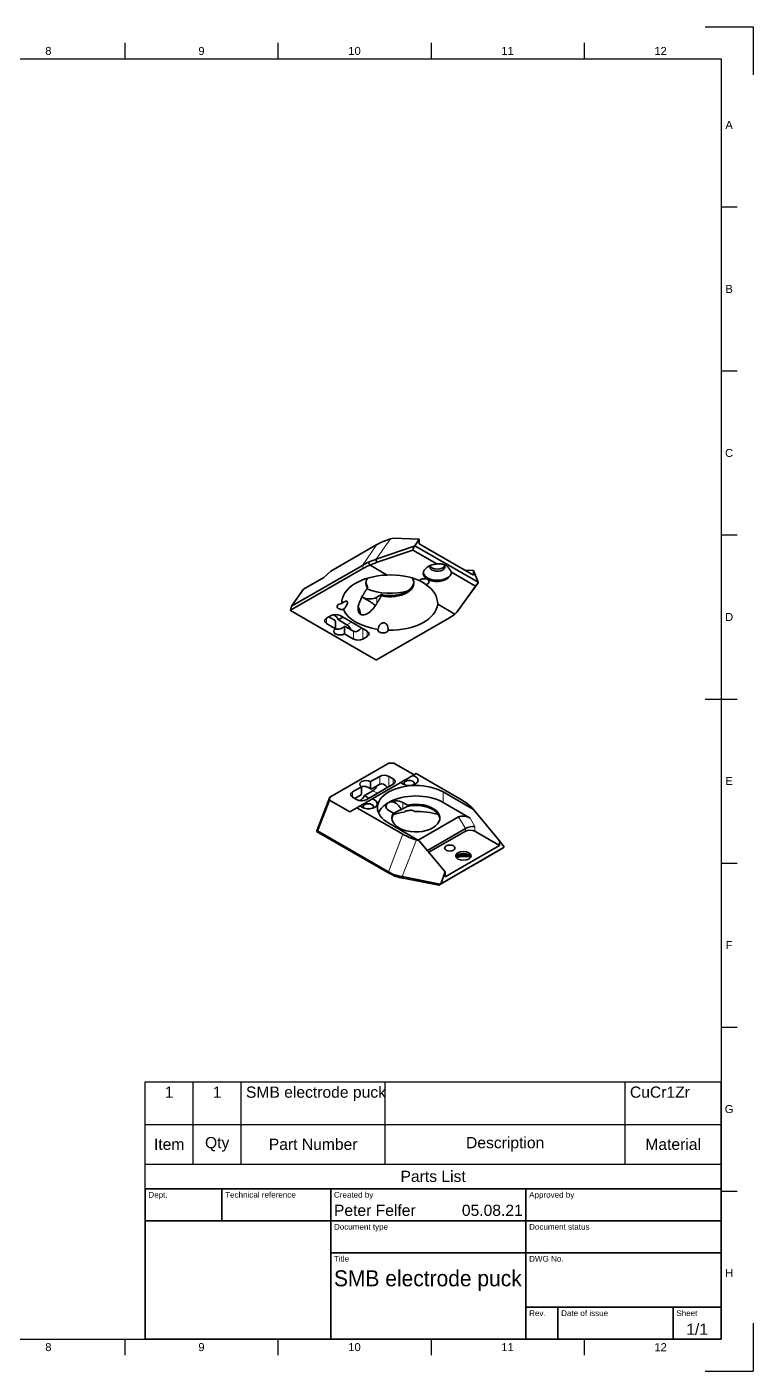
# Model space of a CAD drawing. Header units: millimetres. Extents: x 0 to 594, y 0 to 420.
# Drawn here: x 367 to 594, y 0 to 420 of the extents above; entities that cross this region are included whole.
import ezdxf
from ezdxf.enums import TextEntityAlignment as Align

# ---------------------------------------------------------------- set-up
doc = ezdxf.new("R2010")
doc.units = ezdxf.units.MM
doc.header["$LTSCALE"] = 0.75
for name, color, linetype, lineweight in [('Border', 7, 'Continuous', 25), ('Parts Lists', 7, 'Continuous', 18), ('TitleBlock', 7, 'Continuous', 35), ('Visible', 7, 'Continuous', 35), ('Visible Narrow', 7, 'Continuous', 18)]:
    doc.layers.add(name, color=color, linetype=linetype, lineweight=lineweight)
doc.styles.add('FusionTitle', font='arial.ttf')
doc.styles.get("Standard").update_dxf_attribs({"font": 'arial.ttf'})

# ---------------------------------------------------------------- blocks, each defined once
blk = doc.blocks.new('ISO_TITLEBLOCK')
at = {"layer": 'TitleBlock'}
for p, q in [((0, 47), (-180, 47)), ((-180, 47), (-180, 0)), ((-156, 37), (-156, 47)), ((-122, 0), (-122, 47)), ((-61, 0), (-61, 47)), ((0, 0), (0, 47)), ((-180, 37), (0, 37)), ((-122, 27), (0, 27)), ((-61, 10), (0, 10)), ((-51, 0), (-51, 10)), ((-15, 0), (-15, 10)), ((-180, 0), (0, 0))]:
    blk.add_line(p, q, dxfattribs=at)
at = {"layer": 'TitleBlock', "style": 'FusionTitle'}
for s, p in [('Dept.', (-179, 46)), ('Technical reference', (-155, 46)), ('Created by', (-121, 46)), ('Approved by', (-60, 46)), ('Document type', (-121, 36)), ('Document status', (-60, 36)), ('Title', (-121, 26)), ('DWG No.', (-60, 26)), ('Rev.', (-60, 9)), ('Date of issue', (-50, 9)), ('Sheet', (-14, 9))]:
    blk.add_text(s, height=1.8, dxfattribs=at).set_placement(p, align=Align.TOP_LEFT)
for tag, height, p in [('DEPT', 3.5, (-179, 42)), ('TECHNICAL_REFERENCE', 3.5, (-155, 42)), ('CREATED_BY', 3.5, (-121, 42)), ('APPROVED_BY', 3.5, (-60, 42)), ('DOCUMENT_TYPE', 3.5, (-121, 32)), ('DOCUMENT_STATUS', 3.5, (-60, 32)), ('TITLE_1', 5, (-121, 21.5)), ('TITLE_2', 5, (-121, 14)), ('TITLE_3', 5, (-121, 6.5)), ('DATE_OF_ISSUE', 3.5, (-50, 5))]:
    blk.add_attdef(tag, text='', height=height, dxfattribs=at).set_placement(p, align=Align.TOP_LEFT)
for tag, p in [('CREATED_DATE', (-62, 42)), ('APPROVED_DATE', (-0.99, 42))]:
    blk.add_attdef(tag, text='', height=3.5, dxfattribs=at).set_placement(p, align=Align.TOP_RIGHT)
for tag, height, p in [('DRAWING_NUMBER', 5, (-30.5, 19.75)), ('REV', 3.5, (-56, 4.85)), ('SHEET', 3.5, (-7.5, 4.85))]:
    blk.add_attdef(tag, text='', height=height, dxfattribs=at).set_placement(p, align=Align.TOP_CENTER)
blk = doc.blocks.new('*T12')
at = {"layer": 'Parts Lists', "color": 0, "linetype": 'ByBlock', "lineweight": -2, "transparency": 16777216}
for p, q in [((0, 33.42201), (180, 33.42201)), ((0, 0), (0, 33.42201)), ((15, 7.666667), (15, 33.42201)), ((30, 7.666667), (30, 33.42201)), ((75, 7.666667), (75, 33.42201)), ((150, 7.666667), (150, 33.42201)), ((180, 0), (180, 33.42201)), ((0, 20.057299), (180, 20.057299)), ((0, 7.666667), (180, 7.666667)), ((0, 0), (180, 0))]:
    blk.add_line(p, q, dxfattribs=at)
at = {"layer": 'Parts Lists', "color": 0, "transparency": 16777216, "char_height": 3.5}
for s, insert, width, attachment_point in [('1', (7.5, 31.92201), 12, 2), ('1', (22.5, 31.92201), 12, 2), ('SMB electrode puck', (31.5, 31.92201), 42, 1), ('CuCr1Zr', (151.5, 31.92201), 27, 1), ('Item', (7.5, 13.861983), 12, 5), ('Qty', (22.5, 13.861983), 12, 5), ('Part Number', (52.5, 13.861983), 42, 5), ('Description', (112.5, 13.861983), 72, 5), ('Material', (165, 13.861983), 27, 5), ('Parts List', (90, 3.833333), 177, 5)]:
    blk.add_mtext(s, dxfattribs=dict(at, insert=insert, width=width, attachment_point=attachment_point))
blk = doc.blocks.new('ISO_A2_SHEET')
at = {"layer": 'Border'}
for p, q in [((397.6666, 415), (397.6666, 410)), ((445.4999, 415), (445.4999, 410)), ((493.3332, 415), (493.3332, 410)), ((541.1665, 415), (541.1665, 410)), ((20, 410), (584, 410)), ((584, 410), (584, 10)), ((584, 363.75), (589, 363.75)), ((584, 312.5), (589, 312.5)), ((584, 261.25), (589, 261.25)), ((579, 210), (589, 210)), ((584, 158.75), (589, 158.75)), ((584, 107.5), (589, 107.5)), ((584, 56.25), (589, 56.25)), ((20, 10), (584, 10)), ((397.6666, 10), (397.6666, 5)), ((445.4999, 10), (445.4999, 5)), ((493.3332, 10), (493.3332, 5)), ((541.1665, 10), (541.1665, 5))]:
    blk.add_line(p, q, dxfattribs=at)
at = {"layer": 'Defpoints'}
for p, q in [((579, 420), (594, 420)), ((594, 420), (594, 405)), ((594, 15), (594, 0)), ((579, 0), (594, 0))]:
    blk.add_line(p, q, dxfattribs=at)
at = {"layer": 'Border', "style": 'FusionTitle'}
for s, p in [('8', (373.74995, 412.5)), ('9', (421.58325, 412.5)), ('10', (469.41655, 412.5)), ('11', (517.24985, 412.5)), ('12', (565.08315, 412.5)), ('A', (586.5, 389.375)), ('B', (586.5, 338.125)), ('C', (586.5, 286.875)), ('D', (586.5, 235.625)), ('E', (586.5, 184.375)), ('F', (586.5, 133.125)), ('G', (586.5, 81.875)), ('H', (586.5, 30.625)), ('8', (373.74995, 7.5)), ('9', (421.58325, 7.5)), ('10', (469.41655, 7.5)), ('11', (517.24985, 7.5)), ('12', (565.08315, 7.5))]:
    blk.add_text(s, height=2.5, dxfattribs=at).set_placement(p, align=Align.MIDDLE)

msp = doc.modelspace()

# ---------------------------------------------------------------- linework, layer by layer
at = {"layer": 'Visible', "extrusion": (0.707107, 0.407196, 0.578093)}
for p, q in [((462.039, 249.955), (476.44, 258.248)), ((488.088, 257.797), (476.213, 253.695)), ((476.499, 252.708), (487.62, 256.55)), ((480.657, 260.035), (481.509, 260.294)), ((489.666, 259.937), (481.509, 260.294)), ((487.62, 256.55), (488.088, 257.797)), ((487.62, 256.55), (495.198, 252.186)), ((488.235, 257.896), (488.088, 257.797)), ((489.666, 259.937), (488.235, 257.896)), ((508.068, 246.475), (488.235, 257.896)), ((489.666, 258.451), (489.666, 259.937)), ((506.637, 248.679), (489.666, 258.451)), ((449.456, 237.726), (472.248, 250.851)), ((471.895, 251.763), (449.715, 238.99)), ((459.808, 247.975), (453.444, 244.311)), ((459.808, 247.975), (462.039, 249.955)), ((474.268, 251.833), (479.639, 248.739)), ((492.052, 247.444), (492.052, 247.953)), ((499.696, 249.596), (507.274, 245.232)), ((503.844, 250.287), (506.637, 250.165)), ((508.068, 246.475), (506.637, 250.165)), ((506.637, 250.165), (506.637, 248.679)), ((449.715, 238.99), (453.444, 244.311)), ((473.453, 245.137), (473.453, 244.728)), ((492.381, 247.763), (492.381, 247.254)), ((507.274, 245.232), (502.04, 238)), ((502.474, 238.572), (508.064, 246.294)), ((508.064, 246.294), (507.274, 245.232)), ((508.064, 246.294), (508.068, 246.475)), ((476.373, 241.769), (477.837, 242.612)), ((477.837, 242.612), (477.837, 242.203)), ((495.451, 239.634), (500.823, 236.541)), ((449.456, 237.726), (449.715, 238.99)), ((449.471, 237.609), (449.456, 237.726)), ((476.122, 222.261), (449.471, 237.609)), ((460.675, 235.228), (462.089, 236.043)), ((461.39, 235.64), (463.337, 234.52)), ((464.378, 234.747), (465.773, 235.551)), ((464.918, 236.043), (473.403, 231.156)), ((499.118, 235.378), (476.326, 222.253)), ((463.504, 231.971), (460.675, 233.6)), ((463.504, 234.231), (463.504, 231.971)), ((467.039, 233.215), (464.378, 234.747)), ((466.499, 232.699), (466.194, 232.523)), ((466.332, 230.342), (466.332, 232.602)), ((466.499, 232.699), (469.16, 231.166)), ((469.16, 228.713), (466.332, 230.342)), ((473.403, 229.528), (471.989, 228.713)), ((476.326, 222.253), (476.122, 222.261))]:
    msp.add_line(p, q, dxfattribs=at)
at = {"layer": 'Visible', "extrusion": (0.707107, -0.407196, 0.578093)}
for p, q in [((461.683, 179.293), (480.17, 189.938)), ((480.17, 189.938), (481.693, 190.001)), ((481.693, 190.001), (488.052, 186.34)), ((477.29, 185.837), (474.462, 184.208)), ((481.533, 185.023), (480.119, 185.837)), ((487.642, 186.104), (488.655, 186.687)), ((488.655, 186.687), (503.056, 178.394)), ((471.633, 182.579), (468.805, 180.951)), ((471.633, 182.579), (471.633, 180.32)), ((472.508, 179.803), (475.169, 181.336)), ((473.048, 178.508), (481.533, 183.394)), ((474.324, 182.027), (474.629, 181.852)), ((474.462, 181.949), (474.462, 184.208)), ((477.29, 183.384), (474.629, 181.852)), ((474.914, 178.774), (483.909, 183.954)), ((497.089, 180.957), (506.61, 175.474)), ((461.683, 179.293), (457.601, 168.766)), ((457.845, 168.8), (461.574, 178.415)), ((461.574, 178.415), (461.683, 179.293)), ((467.938, 174.751), (461.574, 178.415)), ((468.805, 179.322), (470.219, 178.508)), ((471.467, 180.031), (469.52, 178.91)), ((470.169, 176.041), (471.181, 176.624)), ((473.903, 179), (472.508, 179.803)), ((484.503, 177.687), (485.967, 176.844)), ((485.967, 176.844), (485.967, 176.435)), ((497.089, 177.687), (505.553, 172.813)), ((467.938, 174.751), (470.169, 176.041)), ((470.169, 176.041), (484.57, 167.748)), ((481.583, 174.319), (480.119, 175.162)), ((481.583, 174.319), (481.583, 173.91)), ((501.968, 173.167), (489.322, 165.884)), ((506.16, 175.965), (506.61, 175.474)), ((506.61, 175.474), (514.767, 165.723)), ((457.586, 168.649), (457.845, 168.8)), ((457.601, 168.766), (457.586, 168.649)), ((457.586, 168.649), (480.378, 155.524)), ((480.025, 156.028), (457.845, 168.8)), ((489.639, 165.702), (480.119, 171.184)), ((492.197, 162.644), (504.09, 169.493)), ((492.659, 162.092), (504.09, 168.675)), ((507.06, 168.675), (514.767, 164.237)), ((488.787, 165.961), (489.639, 165.702)), ((497.796, 155.95), (489.639, 165.702)), ((514.767, 164.237), (497.796, 154.464)), ((516.198, 163.681), (514.767, 165.723)), ((514.767, 165.723), (514.767, 164.237)), ((516.198, 163.681), (496.365, 152.26)), ((507.826, 158.783), (515.404, 163.146)), ((516.194, 163.67), (515.404, 163.146)), ((516.194, 163.67), (516.198, 163.681)), ((495.75, 151.828), (503.328, 156.192)), ((497.796, 155.95), (496.365, 152.26)), ((497.796, 154.464), (497.796, 155.95)), ((496.218, 152.167), (484.343, 154.502)), ((484.629, 154.016), (495.75, 151.828)), ((495.75, 151.828), (496.218, 152.167)), ((496.365, 152.26), (496.218, 152.167))]:
    msp.add_line(p, q, dxfattribs=at)
at = {"layer": 'Visible'}
for centre, radius, start, end in [((480.997, 235.877), 18.309, 113.1488, 119.81026), ((484.122, 230.819), 24.204, 109.6295, 115.2451), ((483.783, 230.813), 23.073, 108.98533, 114.35568), ((482.99, 234.077), 20.756, 109.05617, 109.70625), ((480.824, 235.873), 17.26, 112.60985, 119.7932), ((491.903, 247.314), 0.656, 43.21184, 76.91618), ((466.024, 205.716), 47.607, 57.16496, 60.19895), ((478.578, 238.342), 7.692, 148.93702, 156.94643)]:
    msp.add_arc(centre, radius, start, end, dxfattribs=at)
at = {"layer": 'Visible', "extrusion": (-2e-16, -3e-16, -1)}
msp.add_arc((-471.247, 242.852), 5.973, 210.87841, 221.24479, dxfattribs=at)
at = {"layer": 'Visible', "extrusion": (-1e-16, -2e-16, -1)}
msp.add_arc((-492.332, 247.244), 13.67, 231.84404, 240.233, dxfattribs=at)
at = {"layer": 'Visible', "extrusion": (0, -3e-16, -1)}
msp.add_arc((-492.481, 244.727), 11.687, 216.01153, 224.46211, dxfattribs=at)
at = {"layer": 'Visible', "extrusion": (-1e-16, -4e-16, -1)}
msp.add_arc((-485.33, 250.982), 21.164, 215.90046, 216.38677, dxfattribs=at)
at = {"layer": 'Visible', "extrusion": (-2e-16, -6e-16, -1)}
for centre, radius, start, end in [((-448.196, 246.825), 79.842, 243.46271, 245.28267), ((-488.846, 178.584), 24.498, 281.12024, 286.39983)]:
    msp.add_arc(centre, radius, start, end, dxfattribs=at)
at = {"layer": 'Visible', "extrusion": (-1e-16, -6e-16, -1)}
msp.add_arc((-476.443, 191.441), 17.681, 242.87873, 245.1689, dxfattribs=at)
at = {"layer": 'Visible', "extrusion": (-1e-16, -5e-16, -1)}
msp.add_arc((-488.877, 171.48), 17.808, 292.96561, 299.80908, dxfattribs=at)
at = {"layer": 'Visible', "extrusion": (-1e-16, -7e-16, -1)}
msp.add_arc((-488.954, 170.502), 17.26, 292.60985, 299.7932, dxfattribs=at)
at = {"layer": 'Visible', "extrusion": (-3e-16, -5e-16, -1)}
msp.add_arc((-489.005, 177.626), 24.011, 281.03988, 285.97168, dxfattribs=at)
at = {"layer": 'Visible', "extrusion": (1e-16, -2e-16, -1)}
for centre, major_axis, ratio, start_param, end_param in [((492.77, 248.844), (-21.552, 2.614), 0.5643253, 0.6453942, 0.9071935), ((491.081, 246.58), (1.621, 0.135), 0.623819, 3.6796589, 5.4054252), ((491.081, 246.58), (1.621, 0.135), 0.623819, -0.5895508, 1.1362155)]:
    msp.add_ellipse(centre, major_axis=major_axis, ratio=ratio, start_param=start_param, end_param=end_param, dxfattribs=at)
at = {"layer": 'Visible', "extrusion": (2e-16, -5e-16, -1)}
for centre, major_axis, ratio, start_param, end_param in [((495.323, 249.453), (4.394, 0.365), 0.623819, 2.4609332, 4.6440231), ((495.034, 249.257), (4.658, 0.405), 0.6235611, -1.5676997, -1.4814454), ((495.323, 249.453), (4.394, 0.365), 0.623819, 0.1718513, 2.3549412), ((495.034, 249.257), (4.658, 0.405), 0.6235611, 0.0228174, 0.1090717)]:
    msp.add_ellipse(centre, major_axis=major_axis, ratio=ratio, start_param=start_param, end_param=end_param, dxfattribs=at)
at = {"layer": 'Visible', "extrusion": (3e-16, -2e-16, -1)}
msp.add_ellipse((480.474, 240.115), major_axis=(-15, 0), ratio=0.5758617, start_param=-0.0336442, end_param=1.5151258, dxfattribs=at)
at = {"layer": 'Visible', "extrusion": (2e-16, -6e-16, -1)}
msp.add_ellipse((480.474, 246.246), major_axis=(-7.5, 0), ratio=0.5758617, start_param=2.7694788, end_param=5.0716754, dxfattribs=at)
at = {"layer": 'Visible'}
for centre, major_axis, ratio, start_param, end_param in [((479.484, 238.73), (15.943, 1.386), 0.6235611, 0.8267923, 1.5069234), ((495.323, 249.647), (-4.4, 0), 0.5758617, 0.0787406, 0.7324022), ((495.323, 249.647), (-4.4, 0), 0.5758617, 0.8383941, 3.0214841), ((495.323, 251.936), (-2.4, 0), 0.5758617, 0.238881, 2.9027116), ((480.474, 246.655), (-7.5, 0), 0.5758617, 0.0473408, 0.3592865), ((480.474, 249.925), (12, 0), 0.5758617, 4.0669319, 5.2063526), ((480.474, 246.655), (-7.5, 0), 0.5758617, 1.2115099, 3.0942519), ((479.484, 238.73), (15.943, 1.386), 0.6235611, -0.0482953, 0.6318358), ((474.181, 243.031), (3.1, 0), 0.5758617, 3.8186205, 3.9269908), ((474.181, 243.031), (3.1, 0), 0.5758617, 3.9269908, 5.4977871), ((462.089, 234.414), (2, 0), 0.5758617, 2.3561945, 3.9269908), ((463.504, 235.228), (2, 0), 0.5758617, 0.7853982, 2.3561945), ((462.796, 234.023), (-1.497, 2.6), 0.5780931, 4.6586522, 5.4015387), ((464.918, 235.244), (-1.497, 2.6), 0.5780931, 1.5170595, 1.6284005), ((464.918, 235.244), (-1.497, 2.6), 0.5780931, 3.0878559, 3.1991969), ((471.989, 230.342), (-2, 0), 0.5758617, 2.3561945, 3.9269908), ((470.575, 229.528), (-2, 0), 0.5758617, 0.7853982, 2.3561945), ((478.705, 185.023), (2, 0), 0.5758617, 0.7853982, 2.3561945), ((480.119, 184.208), (2, 0), 0.5758617, -0.7853982, 0.7853982), ((486.483, 184.622), (-2.823, 0), 0.5758617, 0.4233043, 4.2890847), ((470.219, 180.136), (-2, 0), 0.5758617, -0.7853982, 0.7853982), ((473.048, 183.394), (2, 0), 0.5758617, 0.7853982, 3.9269908), ((473.048, 179.306), (1.497, 2.6), 0.5780931, -0.0576042, 0.0537368), ((478.705, 180.935), (-1.416, 2.449), 0.5769785, -1.3145868, -0.0009669), ((471.633, 179.322), (-2, 0), 0.5758617, 0.7853982, 2.3561945), ((470.926, 180.528), (1.497, 2.6), 0.5780931, 4.0232393, 4.7661258), ((473.755, 177.292), (-2.823, 0), 0.5758617, 0.4233043, 4.2890847), ((473.048, 179.306), (1.497, 2.6), 0.5780931, 1.5131921, 1.6245331), ((488.604, 172.8), (12, 0), 0.5758617, 2.3561945, 2.9027116), ((488.604, 172.8), (-12, 0), 0.5758617, 3.9269908, 5.4977871), ((488.604, 172.392), (7.5, 0), 0.5758617, 0.0473408, 1.9300828), ((486.726, 168.99), (21.552, 2.614), 0.5643253, 0.3835948, 0.6453942), ((488.604, 172.392), (7.5, 0), 0.5758617, 2.7823062, 3.0942519), ((488.604, 166.26), (-15, 0), 0.5758617, -1.3206464, -1.0826557), ((486.483, 174.811), (-1.623, 0), 0.5758617, 3.2293633, 3.3555824), ((488.604, 166.26), (-15, 0), 0.5758617, 4.2242484, 4.7460332), ((504.068, 171.958), (-2.548, 0.68), 0.5164813, 4.2338215, 5.8046178), ((505.575, 169.349), (2.093, 0.561), 0.3161246, 0.7008944, 2.2716907), ((505.575, 167.82), (-2.1, 0), 0.5758617, 3.9269908, 5.4977871), ((500.9, 177.152), (21.552, 2.614), 0.5643253, 3.7869868, 4.0487862), ((503.453, 160.325), (2.4, 0), 0.5758617, 0.238881, 2.9027116), ((503.453, 158.496), (4.397, 0.307), 0.5234384, 0.9844876, 2.0513468)]:
    msp.add_ellipse(centre, major_axis=major_axis, ratio=ratio, start_param=start_param, end_param=end_param, dxfattribs=at)
at = {"layer": 'Visible', "extrusion": (2e-16, -2e-16, -1)}
for centre, major_axis, ratio, start_param, end_param in [((495.323, 251.282), (-2.4, 0), 0.5758617, 2.6048387, 6.5819739), ((465.625, 238.893), (-1.623, 0), 0.5758617, 4.5163655, 7.766211), ((464.918, 231.156), (2, 0), 0.5758617, 0.7853982, 3.9269908), ((467.039, 231.579), (-0.998, 1.733), 0.5780931, 0.7834645, 1.8373348)]:
    msp.add_ellipse(centre, major_axis=major_axis, ratio=ratio, start_param=start_param, end_param=end_param, dxfattribs=at)
at = {"layer": 'Visible', "extrusion": (1e-16, -4e-16, -1)}
for centre, major_axis, start_param, end_param in [((480.474, 246.246), (7.5, 0), 2.7823062, 3.4956638), ((480.474, 240.115), (-15, 0), -1.3206464, -0.2501499)]:
    msp.add_ellipse(centre, major_axis=major_axis, ratio=0.5758617, start_param=start_param, end_param=end_param, dxfattribs=at)
at = {"layer": 'Visible', "extrusion": (2e-16, -3e-16, -1)}
for centre, major_axis, start_param, end_param in [((480.474, 240.115), (-15, 0), 3.1972632, 4.7460332), ((470.575, 237.703), (2, 0), 1.2117417, 1.3093181), ((478.353, 231.564), (1.623, 0), 0.0877706, 3.3376161)]:
    msp.add_ellipse(centre, major_axis=major_axis, ratio=0.5758617, start_param=start_param, end_param=end_param, dxfattribs=at)
at = {"layer": 'Visible', "extrusion": (-1e-16, -3e-16, -1)}
for centre, major_axis, ratio, start_param, end_param in [((469.16, 237.687), (-1.497, 2.6), 0.5780931, 1.5052398, 2.3581207), ((470.575, 233.615), (1.416, 2.449), 0.5769785, 1.8270059, 3.1406258), ((503.453, 158.69), (-4.4, 0), 0.5758617, 1.0490482, 2.0925445)]:
    msp.add_ellipse(centre, major_axis=major_axis, ratio=ratio, start_param=start_param, end_param=end_param, dxfattribs=at)
at = {"layer": 'Visible', "extrusion": (-1e-16, -6e-16, -1)}
msp.add_ellipse((475.169, 182.971), major_axis=(0.998, 1.733), ratio=0.5780931, start_param=1.3042578, end_param=2.3581282, dxfattribs=at)
at = {"layer": 'Visible', "extrusion": (-2e-16, -4e-16, -1)}
for centre, major_axis, start_param, end_param in [((488.604, 176.071), (12, 0), 2.3561945, 5.4977871), ((482.311, 176.425), (-3.1, 0), -0.7853982, 0.7853982), ((482.311, 176.425), (-3.1, 0), 0.7853982, 2.3561945)]:
    msp.add_ellipse(centre, major_axis=major_axis, ratio=0.5758617, start_param=start_param, end_param=end_param, dxfattribs=at)
at = {"layer": 'Visible', "extrusion": (-2e-16, -7e-16, -1)}
msp.add_ellipse((486.483, 183.641), major_axis=(1.623, 0), ratio=0.5758617, start_param=2.6860662, end_param=6.7387118, dxfattribs=at)
at = {"layer": 'Visible', "extrusion": (-2e-16, -5e-16, -1)}
msp.add_ellipse((473.755, 176.311), major_axis=(-1.623, 0), ratio=0.5758617, start_param=-0.4555265, end_param=3.5971191, dxfattribs=at)
at = {"layer": 'Visible', "extrusion": (-3e-16, -2e-16, -1)}
msp.add_ellipse((488.604, 172.8), major_axis=(-7.5, 0), ratio=0.5758617, start_param=1.2115099, end_param=6.6424718, dxfattribs=at)
at = {"layer": 'Visible', "extrusion": (-2e-16, -3e-16, -1)}
msp.add_ellipse((499.211, 163.422), major_axis=(1.623, 0), ratio=0.5758617, dxfattribs=at)
at = {"layer": 'Visible', "extrusion": (-2e-16, -2e-16, -1)}
msp.add_ellipse((503.453, 160.979), major_axis=(-2.4, 0), ratio=0.5758617, start_param=3.1415927, end_param=9.424778, dxfattribs=at)
at = {"layer": 'Visible', "extrusion": (4.91112e-09, 2.10922e-09, 1)}
msp.add_open_spline([(473.799, 252.712), (473.864, 252.561), (473.928, 252.41), (474.058, 252.108), (474.123, 251.957), (474.189, 251.806)], degree=3, knots=[-0.050513916, -0.050513916, -0.050513916, -0.050513916, -0.025258662, -0.025258662, 0, 0, 0, 0], dxfattribs=at)
at = {"layer": 'Visible'}
for points, knots in [([(476.277, 252.631), (476.314, 252.644), (476.351, 252.657), (476.425, 252.682), (476.462, 252.695), (476.499, 252.708)], [1.739511396, 1.739511396, 1.739511396, 1.739511396, 1.74568665, 1.74568665, 1.751861905, 1.751861905, 1.751861905, 1.751861905]), ([(465.483, 239.824), (465.512, 239.85), (465.542, 239.875), (465.571, 239.899), (465.766, 240.063), (465.979, 240.219), (466.388, 240.462), (466.584, 240.549), (466.861, 240.606), (466.972, 240.607), (467.144, 240.534), (467.205, 240.458), (467.258, 240.246), (467.251, 240.102), (467.177, 239.782), (467.109, 239.606), (466.918, 239.203), (466.763, 238.95), (466.412, 238.471), (466.216, 238.247), (465.999, 238.032), (465.97, 238.004), (465.941, 237.976)], [-0.00615951, -0.00615951, -0.00615951, -0.00615951, 0, 0, 0, 0.04143339, 0.04143339, 0.08286679, 0.08286679, 0.1108124, 0.1108124, 0.13875802, 0.13875802, 0.16670363, 0.16670363, 0.19464925, 0.19464925, 0.23608264, 0.23608264, 0.27751603, 0.27751603, 0.28367555, 0.28367555, 0.28367555, 0.28367555]), ([(475.738, 238.914), (475.645, 238.77), (475.547, 238.628), (475.033, 237.939), (474.543, 237.449), (473.559, 236.722), (472.939, 236.401), (472.21, 236.273), (472.004, 236.261), (471.615, 236.309), (471.432, 236.37), (471.131, 236.543), (470.991, 236.668), (470.77, 236.971), (470.689, 237.148), (470.482, 237.816), (470.505, 238.48), (470.733, 239.643), (470.959, 240.285), (471.336, 241.053), (471.416, 241.205), (471.5, 241.355)], [0.07207101, 0.07207101, 0.07207101, 0.07207101, 0.09621327, 0.09621327, 0.19242654, 0.19242654, 0.28302586, 0.28302586, 0.31493741, 0.31493741, 0.34684895, 0.34684895, 0.37876049, 0.37876049, 0.41067204, 0.41067204, 0.50127136, 0.50127136, 0.59748463, 0.59748463, 0.62162689, 0.62162689, 0.62162689, 0.62162689]), ([(475.738, 238.914), (475.745, 238.955), (475.75, 238.997), (475.75, 239.137), (475.726, 239.216), (475.656, 239.356), (475.61, 239.419), (475.449, 239.598), (475.314, 239.708), (474.852, 240.051), (474.472, 240.289), (473.751, 240.732), (473.372, 240.959), (472.82, 241.285), (472.638, 241.392), (472.295, 241.592), (472.134, 241.685), (471.989, 241.769)], [0.52788256, 0.52788256, 0.52788256, 0.52788256, 0.53561863, 0.53561863, 0.55369839, 0.55369839, 0.57177814, 0.57177814, 0.60793765, 0.60793765, 0.68025667, 0.68025667, 0.74184231, 0.74184231, 0.77263513, 0.77263513, 0.80342795, 0.80342795, 0.80342795, 0.80342795]), ([(502.04, 238), (502.022, 237.976), (502.005, 237.952), (501.97, 237.904), (501.953, 237.88), (501.935, 237.855)], [-1.483581895, -1.483581895, -1.483581895, -1.483581895, -1.477406641, -1.477406641, -1.471231387, -1.471231387, -1.471231387, -1.471231387]), ([(476.761, 231.746), (476.767, 231.787), (476.773, 231.827), (476.78, 231.867), (476.829, 232.136), (476.917, 232.422), (477.176, 232.953), (477.346, 233.198), (477.679, 233.519), (477.843, 233.639), (478.203, 233.796), (478.398, 233.831), (478.767, 233.801), (478.952, 233.734), (479.276, 233.522), (479.416, 233.376), (479.682, 233.006), (479.802, 232.737), (479.952, 232.173), (479.981, 231.876), (479.974, 231.564), (479.972, 231.523), (479.97, 231.482)], [-0.00615951, -0.00615951, -0.00615951, -0.00615951, 0, 0, 0, 0.04143339, 0.04143339, 0.08286679, 0.08286679, 0.1108124, 0.1108124, 0.13875802, 0.13875802, 0.16670363, 0.16670363, 0.19464925, 0.19464925, 0.23608264, 0.23608264, 0.27751603, 0.27751603, 0.28367555, 0.28367555, 0.28367555, 0.28367555]), ([(474.462, 181.949), (474.276, 182.056), (474.046, 182.185), (473.556, 182.431), (473.294, 182.545), (472.804, 182.696), (472.541, 182.746), (472.048, 182.738), (471.817, 182.679), (471.633, 182.573)], [0.31388574, 0.31388574, 0.31388574, 0.31388574, 0.35333848, 0.35333848, 0.39279121, 0.39279121, 0.43180991, 0.43180991, 0.47082861, 0.47082861, 0.47082861, 0.47082861]), ([(480.119, 177.687), (479.974, 177.603), (479.842, 177.493), (479.614, 177.226), (479.519, 177.07), (479.344, 176.674), (479.28, 176.421), (479.245, 176.164)], [-0.26780932, -0.26780932, -0.26780932, -0.26780932, -0.2370165, -0.2370165, -0.20622368, -0.20622368, -0.16567066, -0.16567066, -0.16567066, -0.16567066]), ([(483.868, 175.395), (483.875, 175.431), (483.88, 175.469), (483.88, 175.61), (483.856, 175.705), (483.786, 175.89), (483.74, 175.981), (483.579, 176.253), (483.444, 176.43), (482.982, 176.95), (482.602, 177.265), (481.881, 177.682), (481.501, 177.829), (480.95, 177.895), (480.768, 177.891), (480.425, 177.829), (480.264, 177.77), (480.119, 177.687)], [0.52788256, 0.52788256, 0.52788256, 0.52788256, 0.53561863, 0.53561863, 0.55369839, 0.55369839, 0.57177814, 0.57177814, 0.60793765, 0.60793765, 0.68025667, 0.68025667, 0.74184231, 0.74184231, 0.77263513, 0.77263513, 0.80342795, 0.80342795, 0.80342795, 0.80342795]), ([(484.891, 174.629), (484.897, 174.637), (484.903, 174.644), (484.91, 174.652), (484.959, 174.702), (485.047, 174.763), (485.306, 174.89), (485.476, 174.957), (485.809, 175.057), (485.973, 175.1), (486.333, 175.17), (486.528, 175.198), (486.897, 175.228), (487.082, 175.232), (487.406, 175.218), (487.546, 175.2), (487.812, 175.149), (487.932, 175.106), (488.082, 175.012), (488.111, 174.962), (488.104, 174.907), (488.102, 174.9), (488.099, 174.893)], [-0.00615951, -0.00615951, -0.00615951, -0.00615951, 0, 0, 0, 0.04143339, 0.04143339, 0.08286679, 0.08286679, 0.1108124, 0.1108124, 0.13875802, 0.13875802, 0.16670363, 0.16670363, 0.19464925, 0.19464925, 0.23608264, 0.23608264, 0.27751603, 0.27751603, 0.28367555, 0.28367555, 0.28367555, 0.28367555])]:
    msp.add_open_spline(points, degree=3, knots=knots, dxfattribs=at)
for points, weights in [([(495.198, 252.186), (498.367, 252.581), (499.696, 249.596)], [1, 1.0163579505, 1]), ([(471.989, 242.311), (472.804, 243.671), (473.453, 244.728)], [1, 1.00993350968, 1.00469807933]), ([(477.837, 242.203), (477.188, 241.146), (476.373, 239.787)], [1.00469807933, 1.00993350968, 1]), ([(485.967, 176.435), (485.318, 176.125), (484.503, 175.705)], [1.00469807933, 1.00993350968, 1]), ([(503.328, 156.192), (506.497, 158.118), (507.826, 158.783)], [1, 1.0163579505, 1])]:
    msp.add_rational_spline(points, weights, degree=2, dxfattribs=at)
at = {"layer": 'Visible', "extrusion": (1.4993e-08, -4.49081e-08, 1)}
msp.add_open_spline([(474.189, 251.806), (474.215, 251.815), (474.241, 251.824), (474.268, 251.833)], degree=3, dxfattribs=at)
at = {"layer": 'Visible', "extrusion": (-6.79406e-09, -1.18232e-08, 1)}
msp.add_open_spline([(471.989, 241.769), (471.908, 241.816), (471.831, 241.86), (471.758, 241.901)], degree=3, dxfattribs=at)
at = {"layer": 'Visible', "extrusion": (-2.58609e-08, 2.60358e-08, -1)}
msp.add_open_spline([(500.823, 236.541), (500.808, 236.525), (500.792, 236.51), (500.777, 236.495)], degree=3, dxfattribs=at)
at = {"layer": 'Visible'}
msp.add_open_spline([(502.285, 238.315), (502.125, 238.104), (501.966, 237.894), (501.808, 237.683)], degree=3, dxfattribs=at)
at = {"layer": 'Visible', "extrusion": (3.48459e-09, -2.56768e-09, -1)}
msp.add_open_spline([(502.285, 238.315), (502.313, 238.352), (502.341, 238.39), (502.368, 238.427)], degree=3, dxfattribs=at)
at = {"layer": 'Visible', "extrusion": (-2.1059e-12, 9.5372e-12, -1)}
msp.add_open_spline([(463.504, 231.977), (463.687, 231.871), (463.918, 231.812), (464.411, 231.805), (464.674, 231.854), (465.164, 232.005), (465.426, 232.119), (465.916, 232.365), (466.146, 232.495), (466.332, 232.602)], degree=3, knots=[0.15694287, 0.15694287, 0.15694287, 0.15694287, 0.19596157, 0.19596157, 0.23498027, 0.23498027, 0.27443301, 0.27443301, 0.31388574, 0.31388574, 0.31388574, 0.31388574], dxfattribs=at)
at = {"layer": 'Visible', "extrusion": (-5.83974e-11, 1.00933e-10, -1)}
msp.add_open_spline([(487.642, 186.104), (484.487, 184.281), (483.909, 183.954)], degree=2, dxfattribs=at)
at = {"layer": 'Visible', "extrusion": (1.23684e-10, -2.15257e-10, -1)}
msp.add_open_spline([(474.914, 178.774), (471.759, 176.951), (471.181, 176.624)], degree=2, dxfattribs=at)
at = {"layer": 'Visible', "extrusion": (2.42477e-09, 1.83276e-09, 1)}
msp.add_open_spline([(481.929, 155.083), (481.994, 154.997), (482.058, 154.912), (482.188, 154.74), (482.253, 154.654), (482.318, 154.569)], degree=3, knots=[-0.050513916, -0.050513916, -0.050513916, -0.050513916, -0.025258662, -0.025258662, 0, 0, 0, 0], dxfattribs=at)
at = {"layer": 'Visible', "extrusion": (-4.31578e-09, -1.30012e-08, -1)}
msp.add_open_spline([(482.318, 154.569), (482.345, 154.56), (482.371, 154.551), (482.398, 154.542)], degree=3, dxfattribs=at)
at = {"layer": 'Visible', "extrusion": (-1.35283e-09, -6.85191e-09, -1)}
msp.add_open_spline([(484.343, 154.502), (484.306, 154.51), (484.269, 154.517), (484.195, 154.531), (484.158, 154.539), (484.121, 154.546)], degree=3, knots=[-1.751861905, -1.751861905, -1.751861905, -1.751861905, -1.74568665, -1.74568665, -1.739511396, -1.739511396, -1.739511396, -1.739511396], dxfattribs=at)
at = {"layer": 'Visible', "extrusion": (0.19297, 0.981205, 0)}
msp.add_open_spline([(484.407, 154.059), (484.444, 154.052), (484.481, 154.045), (484.555, 154.03), (484.592, 154.023), (484.629, 154.016)], degree=3, knots=[1.739511396, 1.739511396, 1.739511396, 1.739511396, 1.74568665, 1.74568665, 1.751861905, 1.751861905, 1.751861905, 1.751861905], dxfattribs=at)
at = {"layer": 'Visible Narrow', "extrusion": (0.707107, 0.407196, 0.578093)}
for p, q in [((476.44, 258.248), (471.895, 251.763)), ((476.213, 253.695), (480.657, 260.035)), ((476.277, 252.631), (475.991, 253.617)), ((476.213, 253.695), (476.499, 252.708)), ((472.248, 250.851), (471.895, 251.763)), ((476.373, 241.769), (476.373, 239.787)), ((460.675, 233.6), (460.675, 235.228)), ((502.368, 238.427), (501.935, 237.855)), ((502.04, 238), (502.474, 238.572)), ((468.434, 234.018), (467.039, 233.215)), ((469.16, 231.166), (469.16, 228.713)), ((471.989, 228.713), (471.989, 231.971)), ((473.403, 231.156), (473.403, 229.528))]:
    msp.add_line(p, q, dxfattribs=at)
at = {"layer": 'Visible Narrow', "extrusion": (0.707107, -0.407196, 0.578093)}
for p, q in [((477.29, 185.837), (477.29, 183.384)), ((480.119, 182.579), (480.119, 185.837)), ((481.533, 185.023), (481.533, 183.394)), ((468.805, 179.322), (468.805, 180.951)), ((475.169, 181.336), (476.564, 180.532)), ((497.089, 177.687), (497.089, 180.957)), ((484.503, 177.687), (484.503, 175.705)), ((501.968, 173.167), (504.09, 169.493)), ((507.06, 170.204), (505.553, 172.813)), ((504.09, 169.493), (504.09, 168.675)), ((507.06, 168.675), (507.06, 170.204)), ((484.57, 167.748), (480.025, 156.028)), ((484.343, 154.502), (488.787, 165.961)), ((480.378, 155.524), (480.025, 156.028)), ((484.407, 154.059), (484.121, 154.546)), ((484.343, 154.502), (484.629, 154.016))]:
    msp.add_line(p, q, dxfattribs=at)

# ---------------------------------------------------------------- block references
msp.add_blockref('*T12', (404, 57))
at = {"layer": 'Border'}
msp.add_blockref('ISO_A2_SHEET', (0, 0), dxfattribs=at)
at = {"layer": 'TitleBlock'}
ref = msp.add_blockref('ISO_TITLEBLOCK', (584, 10), dxfattribs=at)
ref.add_attrib('CREATED_DATE', '05.08.21', dxfattribs={"height": 3.5, "style": 'FusionTitle'}).set_placement((522, 52), align=Align.TOP_RIGHT)
ref.add_attrib('SHEET', '1/1', dxfattribs={"height": 3.5, "style": 'FusionTitle'}).set_placement((576.5, 14.85), align=Align.TOP_CENTER)
ref.add_attrib('TITLE_1', 'SMB electrode puck', dxfattribs={"height": 5, "style": 'FusionTitle', "width": 0.938981}).set_placement((463, 31.5), align=Align.TOP_LEFT)
ref.add_attrib('CREATED_BY', 'Peter Felfer', dxfattribs={"height": 3.5, "style": 'FusionTitle'}).set_placement((463, 52), align=Align.TOP_LEFT)

doc.saveas('drawing.dxf')
